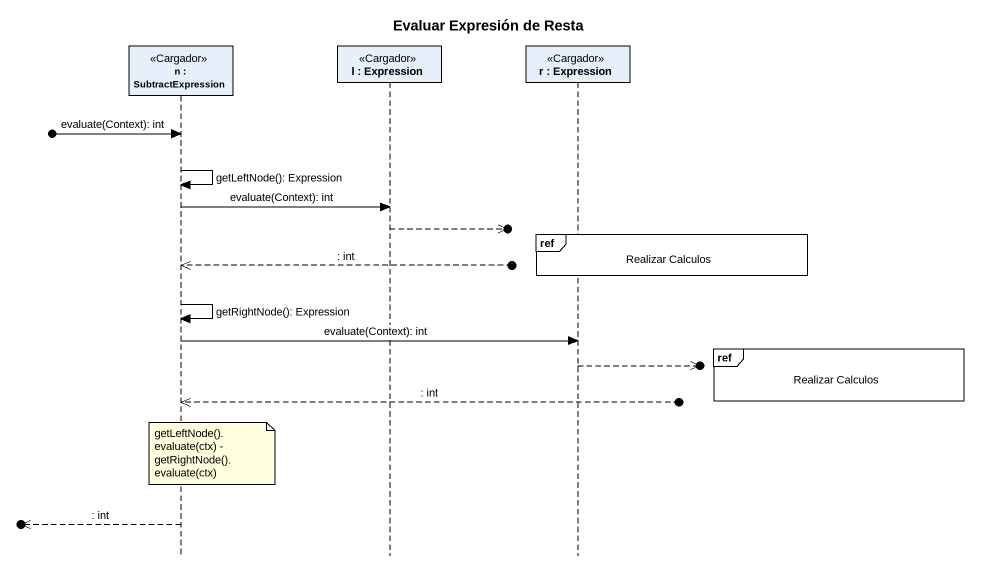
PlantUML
@startuml
title Evaluar Expresión de Resta
hide footbox
participant "n : SubtractExpression" as n <<Cargador>>
participant "l : Expression" as l <<Cargador>>
participant "r : Expression" as r <<Cargador>>

[o-> n : evaluate(Context): int
n -> n : getLeftNode(): Expression
n -> l : evaluate(Context): int
l -->>o]
ref over r : Realizar Calculos
n <<--o] : : int
n -> n : getRightNode(): Expression
n -> r : evaluate(Context): int
ref over r : Realizar Calculos
r -->>o]
n <<--o] : : int
note over n : getLeftNode().evaluate(ctx) - getRightNode().evaluate(ctx)
[o<<-- n : : int
@enduml
